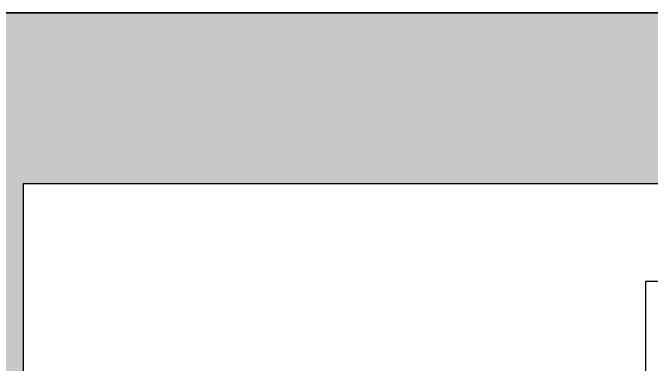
# Model space of a CAD drawing. Header units: millimetres. Extents: x 2125 to 3408, y 1171 to 1686.
# Drawn here: x 2734.007 to 2736.622, y 1624.169 to 1625.609 of the extents above; entities that cross this region are included whole.
import ezdxf

# ---------------------------------------------------------------- set-up
doc = ezdxf.new("R2010")
doc.units = ezdxf.units.MM

msp = doc.modelspace()

# ---------------------------------------------------------------- hatches: boundary and pattern name
at = {"transparency": 33554610}
h = msp.add_hatch(dxfattribs=at)
h.set_pattern_fill('ANGLE', color=253, scale=0.01)
h.set_pattern_definition([(0, (0, 0), (0, 0.06985), [0.0508, -0.01905]), (90, (0, 0), (-0.06985, 4e-18), [0.0508, -0.01905])])
h.paths.add_polyline_path([(2734.0499, 1624.9088), (2740.2499, 1624.9088), (2740.2499, 1625.6088), (2733.2499, 1625.6088), (2733.2499, 1622.1088), (2734.0499, 1622.1088)])

# ---------------------------------------------------------------- linework, layer by layer
at = {"color": 253, "transparency": 33554610}
for p, q in [((2733.2499, 1625.6088), (2740.2499, 1625.6088)), ((2740.2499, 1625.6088), (2733.2499, 1625.6088)), ((2734.0499, 1624.9088), (2734.0499, 1622.1088)), ((2734.0499, 1624.9088), (2740.2499, 1624.9088))]:
    msp.add_line(p, q, dxfattribs=at)
for p, q in [((2736.5999, 1622.1088), (2736.5999, 1624.5088)), ((2736.5999, 1624.5088), (2740.0499, 1624.5088))]:
    msp.add_line(p, q)

doc.saveas('drawing.dxf')
